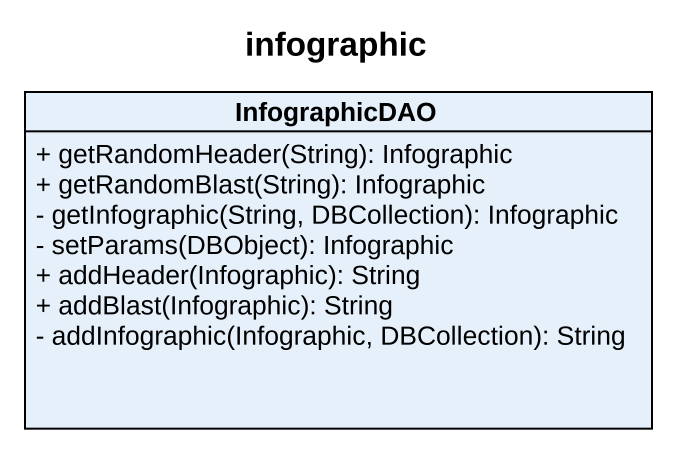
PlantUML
@startuml
title infographic
hide circle
hide empty members
skinparam classAttributeIconSize 0
class InfographicDAO {
  + getRandomHeader(String): Infographic
  + getRandomBlast(String): Infographic
  - getInfographic(String, DBCollection): Infographic
  - setParams(DBObject): Infographic
  + addHeader(Infographic): String
  + addBlast(Infographic): String
  - addInfographic(Infographic, DBCollection): String
}
@enduml
